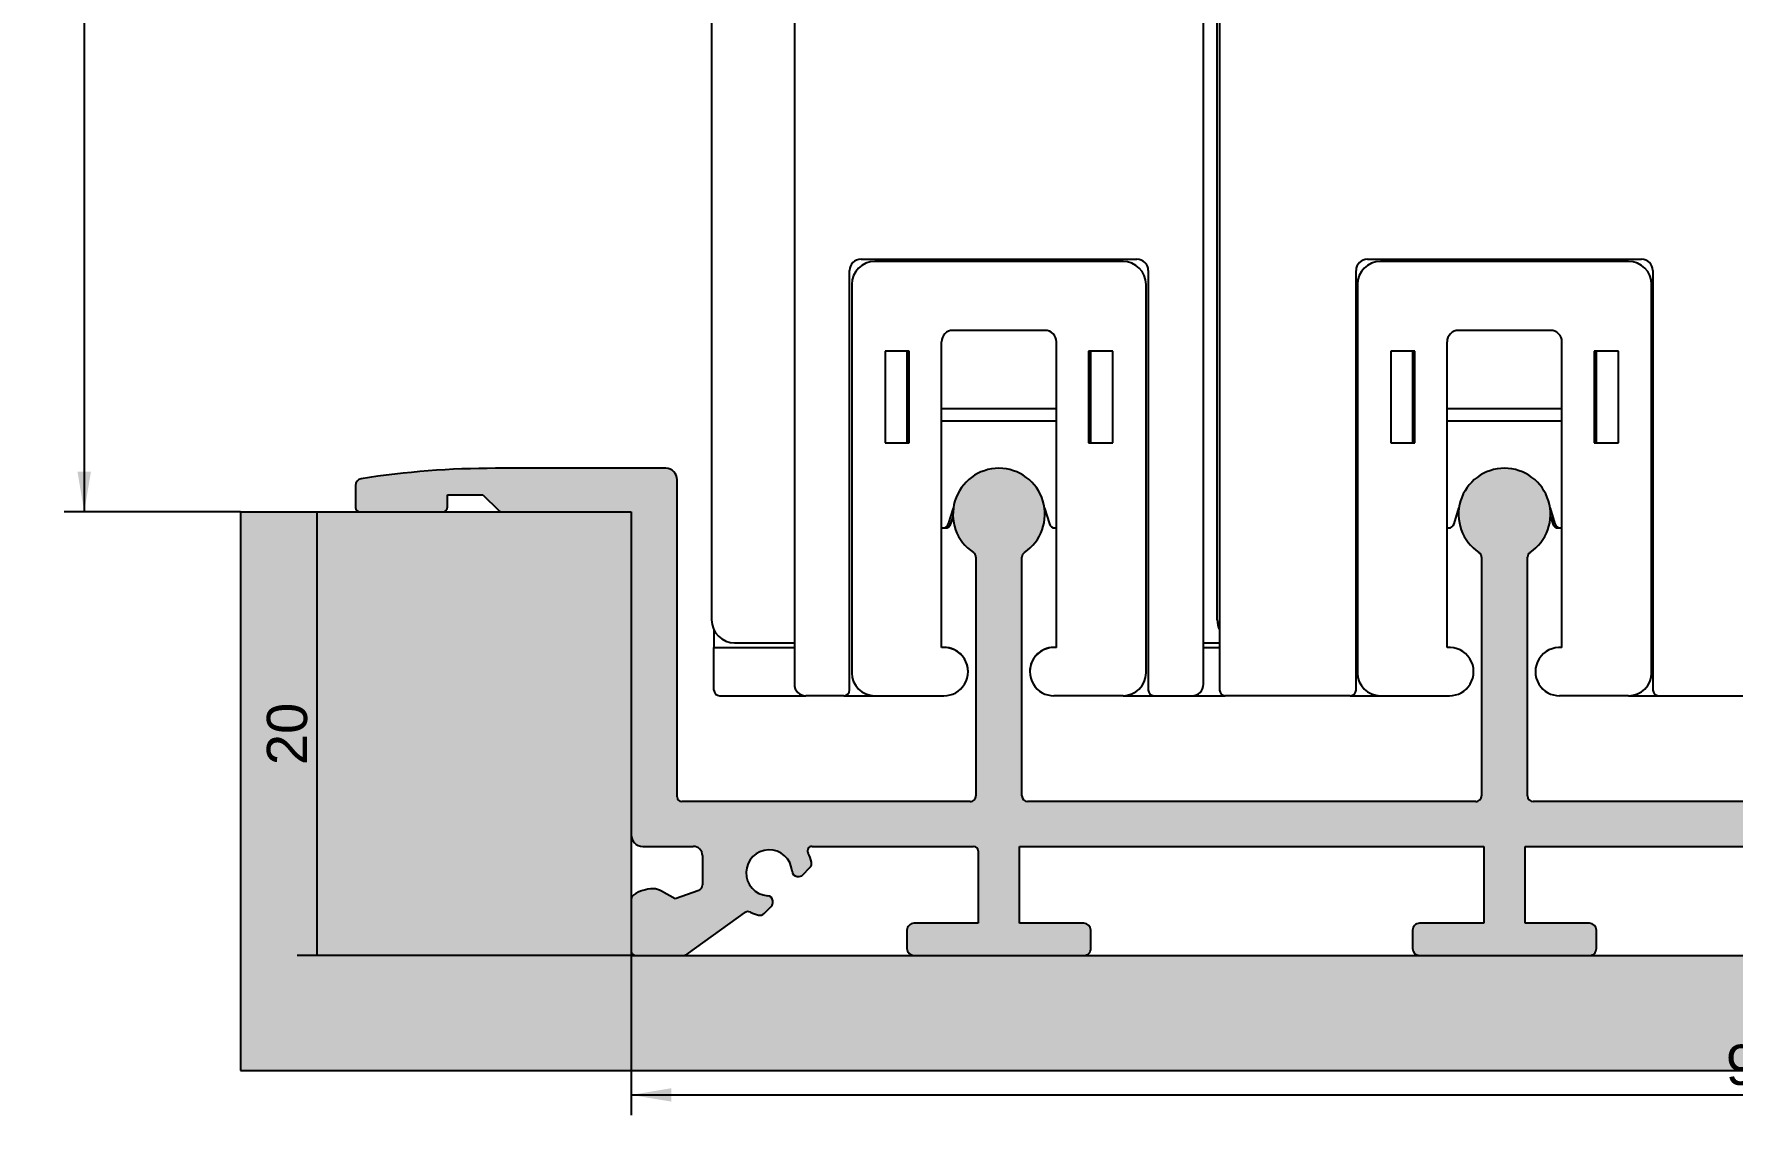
# Model space of a CAD drawing. Header units: millimetres. Extents: x -17 to 488, y 327 to 596.
# Drawn here: x -16.7 to 57.1, y 326.6 to 373.6 of the extents above; entities that cross this region are included whole.
import ezdxf
from ezdxf.enums import TextEntityAlignment as Align

# ---------------------------------------------------------------- set-up
doc = ezdxf.new("R2010")
doc.units = ezdxf.units.MM
doc.layers.add('Default', color=7, linetype='Continuous')
doc.layers.add('DV1_Default', color=7, linetype='Continuous')
doc.styles.add('SEACAD_Arial', font='arial.ttf')
doc.dimstyles.new('ISO', dxfattribs={"dimtxt": 1.75, "dimasz": 1.75, "dimexe": 0.875, "dimexo": 0, "dimgap": 0.4375, "dimtad": 1, "dimtxsty": 'SEACAD_Arial', "dimblk1": '_SE_FILLED', "dimblk2": '_SE_FILLED', "dimsah": 1, "dimcen": 0.875, "dimadec": 0, "dimazin": 0, "dimtfac": 0.5, "dimtdec": 3, "dimtmove": 0, "dimatfit": 3, "dimfxl": 1, "dimarcsym": 0})

# ---------------------------------------------------------------- blocks, each defined once
blk = doc.blocks.new('SE')
at = {"layer": 'DV1_Default', "linetype": 'Continuous'}
h = blk.add_hatch(color=7, dxfattribs=at)
edge = h.paths.add_edge_path()
edge.add_arc((45.99543603993519, 340.4762113732443), 0.2500000000000002, 269.9999999999251, 359.99999999992184, ccw=False)
edge.add_line((45.99543603993487, 340.2262113732443), (26.49543604006802, 340.2262113732701))
edge.add_arc((26.49543604006836, 340.4762113732701), 0.2500000000000002, 179.9999999999349, 269.9999999999235, ccw=False)
edge.add_line((26.24543604006836, 340.4762113732704), (26.24543604007082, 350.8553826797583))
edge.add_arc((26.49543604007081, 350.8553826797581), 0.2500000000000002, 123.74898859518879, 179.9999999999218, ccw=False)
edge.add_arc((25.2454360400773, 352.7262113731844), 2.000000000029142, 303.7489885951948, 596.2510114045679)
edge.add_arc((23.99543604007602, 350.8553826797632), 0.2499999999999791, 0, 56.251011404571216, ccw=False)
edge.add_line((24.24543604007599, 350.8553826797632), (24.24543604005905, 340.4762113732731))
edge.add_arc((23.99543604005905, 340.4762113732734), 0.2500000000000002, 269.9999999999235, 359.99999999992184, ccw=False)
edge.add_line((23.99543604005872, 340.2262113732735), (11.44543604006072, 340.22621137329))
edge.add_arc((11.44543604006099, 340.42621137329), 0.2000000000000057, 179.9999999999349, 269.99999999992417, ccw=False)
edge.add_line((11.24543604006098, 340.4262113732902), (11.24543604007927, 354.2262113733145))
edge.add_arc((10.74543604007927, 354.2262113733152), 0.5000000000000004, 0, 89.99999999992285)
edge.add_line((10.74543604007994, 354.7262113733152), (3.345436039884047, 354.726211373325))
edge.add_arc((3.345436039833824, 316.7705080011718), 37.95570337215317, 89.99999999992419, 98.86037747755786)
edge.add_arc((-2.454563960116868, 353.9768514986476), 0.3000000000000286, 98.860377477555, 179.999999999924)
edge.add_line((-2.754563960116896, 353.976851498648), (-2.754563960118167, 353.0262113733087))
edge.add_arc((-2.554563960118161, 353.0262113733085), 0.2000000000000057, 179.9999999999186, 269.9999999999244)
edge.add_line((-2.554563960118425, 352.8262113733085), (1.045436039881609, 352.8262113733038))
edge.add_arc((1.045436039881873, 353.0262113733037), 0.1999999999999919, 269.9999999999244, 359.9999999999186)
edge.add_line((1.245436039881864, 353.0262113733035), (1.245436039882586, 353.5762113733277))
edge.add_line((1.245436039882586, 353.5762113733278), (2.79543603988261, 353.5762113733258))
edge.add_line((2.79543603988261, 353.5762113733258), (3.486857396143198, 352.8847900170632))
edge.add_arc((3.628278752380712, 353.0262113733004), 0.2000000000000199, 224.9999999999182, 269.9999999999246)
edge.add_line((3.628278752380449, 352.8262113733003), (9.245436039881566, 352.8262113732928))
edge.add_line((9.245436039881566, 352.8262113732928), (9.245436039862973, 338.7762113732929))
edge.add_arc((9.745436039862998, 338.7762113732923), 0.5000000000000282, 179.9999999999283, 269.9999999999237)
edge.add_line((9.745436039862332, 338.2762113732922), (11.94543603986234, 338.2762113732894))
edge.add_arc((11.94543603986181, 337.8762113732893), 0.4000000000000115, 0, 89.9999999999244, ccw=False)
edge.add_line((12.34543603986182, 337.8762113732893), (12.3454360398601, 336.5943272053455))
edge.add_arc((12.09543603986012, 336.5943272053457), 0.2499999999999863, 289.9982835387664, 359.99999999992184, ccw=False)
edge.add_line((12.18093403784876, 336.3594014887034), (11.15713017146631, 335.9868020893707))
edge.add_line((11.15713017146632, 335.9868020893707), (10.55854610627202, 336.3324186707183))
edge.add_arc((10.20852794541796, 335.7262113736058), 0.6999999999999834, 59.9982835388229, 89.99828353877972)
edge.add_line((10.2085489159478, 336.4262113732917), (10.19339339503181, 336.4262113732918))
edge.add_arc((10.19543603985795, 334.9262127634183), 1.50000000067343, 90.07802330913425, 124.0557977216376)
edge.add_arc((9.495436039859277, 335.9618285230921), 0.2499999999999957, 124.0557977216344, 179.9999999999218)
edge.add_line((9.245436039859284, 335.9618285230924), (9.245436039856287, 333.726211373293))
edge.add_arc((9.445436039856316, 333.7262113732927), 0.2000000000000057, 179.9999999999349, 269.9999999999206)
edge.add_line((9.445436039856038, 333.5262113732928), (11.45046014168425, 333.5262113732899))
edge.add_arc((11.45046014168491, 334.02621137329), 0.5000000000000004, 269.9999999999253, 305.9999995465799)
edge.add_line((11.74435276463002, 333.6217028737768), (14.17436063280982, 335.387206904016))
edge.add_arc((14.32130694428237, 335.1849526542593), 0.2500000000000001, 64.54338751050028, 125.99999954658321, ccw=False)
edge.add_arc((15.24543603982329, 337.1262113734348), 1.89999999999999, 244.5433875104959, 256.0075830121646)
edge.add_arc((14.84647680397989, 335.5251706093894), 0.2499999999999915, 256.0075830121694, 314.9999999998869)
edge.add_line((15.0232534992762, 335.3483939140924), (15.33923655220305, 335.6643769670183))
edge.add_arc((15.16245985690724, 335.8411536623158), 0.2499999999999979, 314.9999999997221, 367.4999999999463)
edge.add_line((15.41032107225072, 335.8737852103706), (15.40529732436308, 335.9119443640498))
edge.add_arc((15.1574361090197, 335.879312815995), 0.2499999999998942, 7.499999999936326, 85.96304096710493)
edge.add_arc((15.24543603976725, 337.1262113733789), 1.000000000086835, 4.036959027009175, 265.96304097284667, ccw=False)
edge.add_arc((16.4923345971512, 337.214211304123), 0.2500000000000247, 184.0369590327047, 262.4999999993903)
edge.add_line((16.45970304909354, 336.9663500887798), (16.49786220277311, 336.9613263408922))
edge.add_arc((16.53049375083033, 337.2091875562354), 0.2499999999999986, 262.4999999994904, 314.9999999995106)
edge.add_line((16.70727044612545, 337.0324108609373), (17.02325349916622, 337.3483939139771))
edge.add_arc((16.84647680386981, 337.525170609274), 0.2499999999999881, 314.99999999992, 373.9924169876832)
edge.add_arc((15.24543603982329, 337.1262113734348), 1.900000000000022, 13.99241698768395, 26.89654629866491)
edge.add_arc((17.1182681199334, 338.0762113732825), 0.2000000000000154, 89.99999999992468, 206.8965462986607, ccw=False)
edge.add_line((17.11826811993366, 338.2762113732825), (24.14543604005708, 338.2762113732732))
edge.add_arc((24.14543604005682, 338.0762113732732), 0.2000000000000057, 0, 89.99999999992468, ccw=False)
edge.add_line((24.34543604005682, 338.0762113732732), (24.34543604005265, 334.926211373273))
edge.add_line((24.34543604005265, 334.926211373273), (21.54543604005265, 334.9262113732767))
edge.add_arc((21.54543604005226, 334.6262113732766), 0.2999999999999947, 89.99999999992605, 179.999999999924)
edge.add_line((21.24543604005227, 334.626211373277), (21.2454360400512, 333.8262113732771))
edge.add_arc((21.54543604005121, 333.8262113732766), 0.3000000000000086, 179.999999999924, 269.9999999999233)
edge.add_line((21.54543604005081, 333.5262113732766), (28.94543603999456, 333.5262113732668))
edge.add_arc((28.94543603999496, 333.8262113732669), 0.2999999999999947, 269.9999999999247, 359.9999999999131)
edge.add_line((29.24543603999495, 333.8262113732663), (29.24543603999602, 334.6262113732664))
edge.add_arc((28.94543603999601, 334.6262113732669), 0.2999999999999947, 0, 89.99999999992401)
edge.add_line((28.94543603999641, 334.9262113732668), (26.14543604005686, 334.9262113732705))
edge.add_line((26.14543604005686, 334.9262113732706), (26.14543604006129, 338.2762113732706))
edge.add_line((26.14543604006129, 338.2762113732706), (46.3454360399404, 338.2762113732438))
edge.add_line((46.3454360399404, 338.2762113732438), (46.34543603993598, 334.9262113732438))
edge.add_line((46.34543603993598, 334.9262113732438), (43.5454360399964, 334.9262113732475))
edge.add_arc((43.54543603999601, 334.6262113732475), 0.2999999999999947, 89.99999999992401, 179.9999999999349)
edge.add_line((43.24543603999602, 334.6262113732479), (43.24543603999496, 333.8262113732479))
edge.add_arc((43.54543603999495, 333.8262113732475), 0.2999999999999947, 179.999999999924, 269.9999999999241)
edge.add_line((43.54543603999454, 333.5262113732476), (50.94543603995452, 333.5262113732377))
edge.add_arc((50.94543603995491, 333.8262113732377), 0.2999999999999947, 269.9999999999241, 359.999999999924)
edge.add_line((51.2454360399549, 333.8262113732373), (51.24543603995595, 334.6262113732373))
edge.add_arc((50.94543603995597, 334.6262113732377), 0.2999999999999947, 0, 89.99999999992401)
edge.add_line((50.94543603995637, 334.9262113732377), (48.14543603994625, 334.9262113732414))
edge.add_line((48.14543603994625, 334.9262113732415), (48.14543603995069, 338.2762113732414))
edge.add_line((48.14543603995069, 338.2762113732414), (68.34543603996761, 338.2762113732147))
edge.add_line((68.34543603996761, 338.2762113732147), (68.34543603996315, 334.9262113732146))
edge.add_line((68.34543603996315, 334.9262113732146), (65.54543603995634, 334.9262113732184))
edge.add_arc((65.54543603995596, 334.6262113732184), 0.2999999999999947, 89.99999999992669, 179.999999999924)
edge.add_line((65.24543603995596, 334.6262113732188), (65.2454360399549, 333.8262113732188))
edge.add_arc((65.54543603995488, 333.8262113732184), 0.2999999999999947, 179.999999999924, 269.9999999999267)
edge.add_line((65.5454360399545, 333.5262113732184), (72.94543603996189, 333.5262113732086))
edge.add_arc((72.9454360399623, 333.8262113732085), 0.2999999999999947, 269.9999999999213, 359.9999999999457)
edge.add_line((73.2454360399623, 333.8262113732083), (73.24543603996338, 334.6262113732082))
edge.add_arc((72.94543603996338, 334.6262113732086), 0.2999999999999947, 0, 89.99999999992669)
edge.add_line((72.94543603996375, 334.9262113732086), (70.14543603996374, 334.9262113732123))
edge.add_line((70.14543603996374, 334.9262113732123), (70.14543603996792, 338.0762113732123))
edge.add_arc((70.34543603996791, 338.076211373212), 0.199999999999978, 89.99999999993088, 179.9999999999186, ccw=False)
edge.add_line((70.34543603996815, 338.276211373212), (90.34543603996755, 338.2762113731856))
edge.add_line((90.34543603996755, 338.2762113731856), (90.34543603996313, 334.9262113731856))
edge.add_line((90.34543603996313, 334.9262113731856), (87.54543603995636, 334.9262113731892))
edge.add_arc((87.54543603995596, 334.6262113731893), 0.2999999999999947, 89.99999999992401, 179.9999999999131)
edge.add_line((87.24543603995596, 334.6262113731897), (87.24543603995487, 333.8262113731897))
edge.add_arc((87.54543603995491, 333.8262113731893), 0.3000000000000225, 179.9999999999349, 269.9999999999241)
edge.add_line((87.54543603995451, 333.5262113731893), (94.9454360399619, 333.5262113731795))
edge.add_arc((94.94543603996229, 333.8262113731795), 0.2999999999999947, 269.9999999999241, 359.9999999999349)
edge.add_line((95.24543603996229, 333.8262113731791), (95.24543603996322, 334.6262113731791))
edge.add_arc((94.94543603996335, 334.6262113731795), 0.2999999999998837, 0, 89.9999999999213)
edge.add_line((94.94543603996377, 334.9262113731793), (92.14543603996367, 334.9262113731832))
edge.add_line((92.14543603996367, 334.9262113731832), (92.14543603996785, 338.0762113731832))
edge.add_arc((92.34543603996794, 338.076211373183), 0.2000000000001029, 89.99999999992667, 179.9999999999186, ccw=False)
edge.add_line((92.3454360399682, 338.2762113731831), (99.37260395989084, 338.2762113731737))
edge.add_arc((99.3726039598906, 338.0762113731737), 0.2000000000000057, -26.89654629882523, 89.99999999992258, ccw=False)
edge.add_arc((101.2454360399983, 337.126211373321), 1.900000000000092, 153.1034537011844, 166.0075830121647)
edge.add_arc((99.6443952759528, 337.5251706091644), 0.2500000000000384, 166.0075830121856, 224.9999999999424)
edge.add_line((99.46761858065595, 337.3483939138679), (99.78360163369578, 337.0324108608274))
edge.add_arc((99.9603783289915, 337.2091875561251), 0.2500000000000041, 225.000000000304, 277.5000000003528)
edge.add_line((99.99300987704801, 336.9613263407818), (100.0311690307276, 336.9663500886693))
edge.add_arc((99.9985374826706, 337.2142113040125), 0.2499999999999666, 277.5000000004483, 355.9630409671112)
edge.add_arc((101.2454360400542, 337.1262113732649), 1.000000000086825, -85.96304097299418, 175.9630409728406, ccw=False)
edge.add_arc((101.3334359707985, 335.879312815881), 0.2500000000000238, 94.03695903273763, 172.4999999999098)
edge.add_line((101.0855747554551, 335.9119443639364), (101.0805510075675, 335.8737852102572))
edge.add_arc((101.3284122229109, 335.8411536622018), 0.2499999999999836, 172.4999999999214, 225.0000000001359)
edge.add_line((101.1516355276146, 335.6643769669047), (101.4676185805407, 335.348393913978))
edge.add_arc((101.6443952758375, 335.5251706092745), 0.2499999999999746, 224.9999999999447, 283.9924169876604)
edge.add_arc((101.2454360399982, 337.126211373321), 1.899999999999942, 283.9924169876829, 295.4566124893528)
edge.add_arc((102.169565135534, 335.1849526541432), 0.2499999999999891, 54.00000045324822, 115.45661248934809, ccw=False)
edge.add_line((102.3165114470071, 335.3872069038993), (104.7465193151822, 333.6217028736538))
edge.add_arc((105.0404119381284, 334.0262113731662), 0.5000000000000011, 234.0000004532611, 269.9999999999251)
edge.add_line((105.0404119381278, 333.5262113731662), (107.045436039956, 333.5262113731634))
edge.add_arc((107.0454360399562, 333.7262113731635), 0.2000000000000196, 269.9999999999185, 359.9999999999349)
edge.add_line((107.2454360399562, 333.7262113731633), (107.2454360399592, 335.9618285229627))
edge.add_arc((106.9954360399593, 335.961828522963), 0.2499999999999863, 0, 55.94420227822372)
edge.add_arc((106.2954360399578, 334.9262127632911), 1.500000000673146, 55.94420227820989, 89.92197669922065)
edge.add_line((106.2974786845652, 336.4262113731646), (106.2823231633643, 336.4262113731646))
edge.add_arc((106.2823441343999, 335.7262113734787), 0.7000000000000081, 90.00171650261812, 120.001716461031)
edge.add_line((105.9323259735474, 336.3324186705921), (105.3337419083523, 335.9868020892461))
edge.add_line((105.3337419083523, 335.9868020892461), (104.3099380419708, 336.3594014885815))
edge.add_arc((104.39543603996, 336.5943272052236), 0.2499999999999707, 179.9999999999218, 250.0017164610891, ccw=False)
edge.add_line((104.14543603996, 336.5943272052239), (104.1454360399617, 337.8762113731674))
edge.add_arc((104.5454360399617, 337.8762113731668), 0.4000000000000947, 89.99999999992468, 179.9999999999186, ccw=False)
edge.add_line((104.5454360399623, 338.2762113731669), (106.7454360399623, 338.2762113731638))
edge.add_arc((106.745436039963, 338.776211373164), 0.5000000000000004, 269.9999999999235, 359.9999999999218)
edge.add_line((107.245436039963, 338.7762113731633), (107.2454360399816, 352.8262113731632))
edge.add_line((107.2454360399815, 352.8262113731632), (112.8625933274826, 352.8262113731557))
edge.add_arc((112.8625933274829, 353.0262113731558), 0.2000000000000335, 269.9999999999267, 314.9999999999511)
edge.add_line((113.0040146837201, 352.8847900169183), (113.6954360399826, 353.576211373179))
edge.add_line((113.6954360399826, 353.576211373179), (115.2454360399825, 353.5762113731769))
edge.add_line((115.2454360399825, 353.5762113731769), (115.2454360399818, 353.0262113731526))
edge.add_arc((115.4454360399818, 353.0262113731524), 0.199999999999978, 179.9999999999349, 269.9999999999226)
edge.add_line((115.4454360399815, 352.8262113731524), (119.0454360399815, 352.8262113731474))
edge.add_arc((119.0454360399818, 353.0262113731476), 0.2000000000000057, 269.9999999999267, 359.9999999999186)
edge.add_line((119.2454360399818, 353.0262113731473), (119.2454360399831, 353.9768514984866))
edge.add_arc((118.9454360399831, 353.976851498487), 0.3000000000000086, 0, 81.13962252228228)
edge.add_arc((113.1454360399339, 316.7705080010265), 37.95570337215319, 81.13962252229037, 89.99999999992417)
edge.add_line((113.1454360399841, 354.7262113731797), (105.7454360399899, 354.7262113731895))
edge.add_arc((105.7454360399892, 354.2262113731894), 0.5000000000000004, 89.99999999992346, 179.9999999999218)
edge.add_line((105.2454360399892, 354.2262113731902), (105.2454360399709, 340.4262113731659))
edge.add_arc((105.0454360399709, 340.4262113731662), 0.2000000000000196, 269.9999999999308, 359.9999999999186, ccw=False)
edge.add_line((105.0454360399706, 340.2262113731661), (92.49543603997084, 340.2262113731827))
edge.add_arc((92.49543603997118, 340.4762113731828), 0.2500000000000002, 179.9999999999349, 269.99999999992184, ccw=False)
edge.add_line((92.24543603997118, 340.476211373183), (92.24543603998458, 350.8553826797668))
edge.add_arc((92.49543603998458, 350.8553826797666), 0.2500000000000002, 123.74898859539789, 179.9999999999349, ccw=False)
edge.add_arc((91.24543603998717, 352.7262113731844), 2.000000000024244, 303.7489885953985, 596.2510114044693)
edge.add_arc((89.99543603998535, 350.8553826797695), 0.250000000000043, 0, 56.25101140446748, ccw=False)
edge.add_line((90.2454360399854, 350.8553826797695), (90.24543603996989, 340.4762113731857))
edge.add_arc((89.99543603996989, 340.476211373186), 0.2500000000000002, 269.99999999992184, 359.99999999992184, ccw=False)
edge.add_line((89.99543603996953, 340.226211373186), (70.49543603997095, 340.2262113732118))
edge.add_arc((70.49543603997128, 340.4762113732118), 0.2500000000000002, 179.9999999999218, 269.9999999999284, ccw=False)
edge.add_line((70.24543603997128, 340.4762113732122), (70.24543603998461, 350.855382679796))
edge.add_arc((70.49543603998463, 350.8553826797957), 0.2500000000000002, 123.7489885953988, 179.9999999999218, ccw=False)
edge.add_arc((69.2454360399872, 352.7262113732135), 2.000000000024199, 303.7489885953976, 596.2510114044678)
edge.add_arc((67.99543603998532, 350.8553826797987), 0.2500000000000436, 0, 56.251011404457586, ccw=False)
edge.add_line((68.24543603998536, 350.8553826797987), (68.24543603996986, 340.4762113732148))
edge.add_arc((67.99543603996986, 340.4762113732152), 0.2500000000000002, 269.9999999999251, 359.99999999992184, ccw=False)
edge.add_line((67.99543603996955, 340.2262113732152), (48.49543603995783, 340.2262113732409))
edge.add_arc((48.49543603995815, 340.4762113732409), 0.2500000000000002, 179.9999999999218, 269.9999999999251, ccw=False)
edge.add_line((48.24543603995815, 340.4762113732413), (48.24543603996072, 350.8553826798362))
edge.add_arc((48.49543603996072, 350.8553826798359), 0.2500000000000002, 123.74898859546391, 179.9999999999218, ccw=False)
edge.add_arc((47.24543603996722, 352.7262113732423), 2.000000000012556, 303.7489885954769, 596.2510114045242)
edge.add_arc((45.99543603997375, 350.8553826798359), 0.2499999999999971, 0, 56.25101140452938, ccw=False)
edge.add_line((46.24543603997375, 350.8553826798359), (46.24543603993521, 340.4762113732439))
blk.add_hatch(color=7, dxfattribs=at).paths.add_polyline_path([(9.245436039856024, 333.5262113732929), (9.245436039881566, 352.8262113732928), (-7.754563960118443, 352.8262113733155), (-7.754563960151554, 328.5262113733153), (124.2454360399481, 328.526211373141), (124.2454360399815, 352.8262113731405), (107.2454360399815, 352.8262113731632), (107.245436039956, 333.5262113731632)])
at = {"layer": 'DV1_Default', "color": 7, "linetype": 'Continuous'}
for p, q in [((16.3454360401, 403.4714168926), (16.3454360387, 345.3288144046)), ((34.1454360387, 345.3288144046), (34.1454360387, 403.470873746)), ((34.7454360395, 348.1288144048), (34.7454360395, 390.1936497506)), ((34.8454360395, 390.13578585), (34.8454360395, 345.0788144048)), ((12.745436038, 390.0288144047), (12.745436038, 348.1288144052)), ((19.2454360387, 363.8288144046), (31.2454360387, 363.8288144046)), ((30.6454360401, 363.7288144046), (19.8454360401, 363.7288144046)), ((41.2854360408, 363.8288144042), (53.2017983785, 363.8288144042)), ((52.6454360387, 363.7288144042), (41.8454360387, 363.7288144042)), ((18.7454360387, 345.0788144046), (18.7454360387, 363.3288144046)), ((31.7454360387, 363.3288144046), (31.7454360387, 345.0788144046)), ((40.7854360408, 345.0788144048), (40.7854360408, 363.3288144042)), ((53.7017983785, 363.3288144042), (53.7017983785, 345.0788144048)), ((18.8454360401, 362.7288144046), (18.8454360401, 345.8288144046)), ((31.6454360401, 345.8288144046), (31.6454360401, 362.7288144046)), ((40.8454360387, 362.7288144042), (40.8454360387, 345.8288144042)), ((53.6454360387, 345.8288144042), (53.6454360387, 362.7288144042)), ((27.2454360401, 360.7288144046), (23.2454360401, 360.7288144046)), ((49.2454360387, 360.7288144042), (45.2454360387, 360.7288144042)), ((22.7454360401, 346.9234381319), (22.7454360401, 360.2288144046)), ((27.7454360401, 346.9234381319), (27.7454360401, 360.2288144046)), ((44.7454360387, 346.9234381315), (44.7454360387, 360.2288144042)), ((49.7454360387, 346.9234381315), (49.7454360387, 360.2288144042)), ((21.3454360401, 359.8288144048), (20.2927947551, 359.8288144048)), ((20.2927947551, 359.8288144048), (20.2927947551, 355.8288144048)), ((21.2454360387, 359.8288144048), (21.2454360387, 355.8288144048)), ((21.3454360401, 355.8288144048), (21.3454360401, 359.8288144048)), ((29.1454360401, 359.8288144048), (29.1454360401, 355.8288144048)), ((30.1980773251, 359.8288144048), (29.1454360401, 359.8288144048)), ((29.2454360387, 355.8288144048), (29.2454360387, 359.8288144048)), ((30.1980773251, 355.8288144048), (30.1980773251, 359.8288144048)), ((43.3454360387, 359.8288144043), (42.2927947537, 359.8288144043)), ((42.2927947537, 359.8288144043), (42.2927947537, 355.8288144043)), ((43.2454360408, 359.8288144043), (43.2454360408, 355.8288144043)), ((43.3454360387, 355.8288144043), (43.3454360387, 359.8288144043)), ((51.1454360387, 359.8288144043), (51.1454360387, 355.8288144043)), ((52.1980773238, 359.8288144043), (51.1454360387, 359.8288144043)), ((51.2454360408, 355.8288144043), (51.2454360408, 359.8288144043)), ((52.1980773238, 355.8288144043), (52.1980773238, 359.8288144043)), ((22.7454360401, 357.3288144046), (27.7454360401, 357.3288144046)), ((44.7454360401, 357.3288144042), (49.7454360401, 357.3288144042)), ((22.7454360401, 356.7947360508), (27.7454360401, 356.7947360508)), ((44.7454360401, 356.7947360503), (49.7454360401, 356.7947360504)), ((20.2927947551, 355.8288144048), (21.3454360401, 355.8288144048)), ((29.1454360401, 355.8288144048), (30.1980773251, 355.8288144048)), ((42.2927947537, 355.8288144043), (43.3454360387, 355.8288144043)), ((51.1454360387, 355.8288144043), (52.1980773238, 355.8288144043)), ((10.7454360401, 354.7262113733), (3.3454360399, 354.7262113733)), ((-2.7545639601, 353.9768514986), (-2.7545639601, 353.0262113733)), ((11.2454360401, 340.4262113733), (11.2454360401, 354.2262113733)), ((1.2454360399, 353.0262113733), (1.2454360399, 353.5762113733)), ((1.2454360399, 353.5762113733), (2.7954360399, 353.5762113733)), ((2.7954360399, 353.5762113733), (3.4868573961, 352.8847900171)), ((-7.7545639601, 352.8262113733), (-7.7545639602, 328.5262113733)), ((-7.7545639601, 352.8262113733), (9.2454360399, 352.8262113733)), ((-2.5545639601, 352.8262113733), (1.0454360399, 352.8262113733)), ((9.2454360399, 352.8262113733), (9.2454360399, 333.5262113733)), ((23.0500977275, 352.3045697539), (23.2626374491, 352.9879550414)), ((23.1500977272, 352.3045697539), (23.2482497042, 352.6201607247)), ((27.228234631, 352.9879550414), (27.4407743526, 352.3045697539)), ((45.0500977275, 352.3045697534), (45.2626374488, 352.98795504)), ((49.2282346309, 352.9879550413), (49.4407743526, 352.3045697534)), ((49.2426223858, 352.6201609127), (49.3407743523, 352.304569976)), ((22.7454360387, 352.1288144046), (22.811376694, 352.1288144046)), ((22.811376694, 352.1288144047), (22.9113766937, 352.1288144047)), ((27.6794953861, 352.1288144046), (27.7454360387, 352.1288144046)), ((44.7454360408, 352.1288144042), (44.811376694, 352.1288144042)), ((49.5794953858, 352.1288146267), (49.67949538609999, 352.1288146267)), ((49.67949538609999, 352.1288144042), (49.7454360408, 352.1288144042)), ((24.2454360401, 350.8553826798), (24.2454360401, 340.4762113733)), ((26.2454360401, 340.4762113733), (26.2454360401, 350.8553826798)), ((46.24543604, 350.8553826798), (46.2454360399, 340.4762113732)), ((48.24543604, 340.4762113732), (48.24543604, 350.8553826798)), ((12.845436038, 347.6929245109), (12.845436038, 346.9288144051999)), ((12.845436038, 345.0788144052), (12.845436038, 346.9288144051999)), ((12.845436038, 346.9288144051999), (16.3454360387, 346.9288144051999)), ((13.745436038, 347.1288144052), (16.345436038, 347.1288144052)), ((34.14543604070001, 347.1288144052), (34.8454360395, 347.1288144052)), ((34.1454360401, 346.9288144051999), (34.8454360395, 346.9288144051999)), ((23.7454936572, 345.32802046), (23.7454352502, 345.3279256767)), ((26.7453784229, 345.32802046), (26.7454368249, 345.3279256736)), ((45.7454936559, 345.3280204595), (45.7454352489, 345.3279256762)), ((48.7453784216, 345.3280204595), (48.7454368235, 345.3279256731)), ((13.095436038, 344.8288144052), (16.8454360387, 344.8288144052)), ((18.4954360387, 344.8288144046), (16.8454360387, 344.8288144046)), ((18.4954360387, 344.8288144046), (19.8454360401, 344.8288144046)), ((19.8454360401, 344.8288144046), (22.8515551635, 344.8288144046)), ((30.6454360401, 344.8288144046), (27.6393169166, 344.8288144046)), ((30.6454360401, 344.8288144046), (31.9954360387, 344.8288144046)), ((31.9954360387, 344.8288144046), (33.6454360387, 344.8288144046)), ((33.6454360401, 344.8288144052), (35.0954360395, 344.8288144052)), ((40.5354360408, 344.8288144048), (35.0954360395, 344.8288144048)), ((40.5354360408, 344.8288144048), (41.8454360401, 344.8288144048)), ((41.8454360387, 344.8288144042), (44.8515551622, 344.8288144042)), ((52.6454360387, 344.8288144042), (49.6393169153, 344.8288144042)), ((52.6454360401, 344.8288144048), (53.9517983785, 344.8288144048)), ((53.9517983785, 344.8288144048), (59.3954360422, 344.8288144048)), ((23.9954360401, 340.2262113733), (11.4454360401, 340.2262113733)), ((45.9954360399, 340.2262113732), (26.4954360401, 340.2262113733)), ((67.99543604, 340.2262113732), (48.49543604, 340.2262113732)), ((9.7454360399, 338.2762113733), (11.9454360399, 338.2762113733)), ((12.3454360399, 337.8762113733), (12.3454360399, 336.5943272053)), ((17.1182681199, 338.2762113733), (24.1454360401, 338.2762113733)), ((24.3454360401, 338.0762113733), (24.3454360401, 334.9262113733)), ((26.1454360401, 334.9262113733), (26.1454360401, 338.2762113733)), ((26.1454360401, 338.2762113733), (46.3454360399, 338.2762113732)), ((46.3454360399, 338.2762113732), (46.3454360399, 334.9262113732)), ((48.1454360399, 334.9262113732), (48.14543604, 338.2762113732)), ((48.14543604, 338.2762113732), (68.34543604, 338.2762113732)), ((16.4597030491, 336.9663500888), (16.4978622028, 336.9613263409)), ((16.7072704461, 337.0324108609), (17.0232534992, 337.348393914)), ((10.2085489159, 336.4262113733), (10.193393395, 336.4262113733)), ((11.1571301715, 335.9868020894), (10.5585461063, 336.3324186707)), ((12.1809340378, 336.3594014887), (11.1571301715, 335.9868020894)), ((9.2454360399, 335.9618285231), (9.2454360399, 333.7262113733)), ((15.0232534993, 335.3483939141), (15.3392365522, 335.664376967)), ((15.4103210723, 335.8737852104), (15.4052973244, 335.911944364)), ((11.7443527646, 333.6217028738), (14.1743606328, 335.387206904)), ((24.3454360401, 334.9262113733), (21.5454360401, 334.9262113733)), ((28.94543604, 334.9262113733), (26.1454360401, 334.9262113733)), ((46.3454360399, 334.9262113732), (43.54543604, 334.9262113732)), ((50.94543604, 334.9262113732), (48.1454360399, 334.9262113732)), ((21.2454360401, 334.6262113733), (21.2454360401, 333.8262113733)), ((29.24543604, 333.8262113733), (29.24543604, 334.6262113733)), ((43.24543604, 334.6262113732), (43.24543604, 333.8262113732)), ((51.24543604, 333.8262113732), (51.24543604, 334.6262113732)), ((9.2454360399, 333.5262113733), (107.24543604, 333.5262113732)), ((9.4454360399, 333.5262113733), (11.4504601417, 333.5262113733)), ((21.5454360401, 333.5262113733), (28.94543604, 333.5262113733)), ((43.54543604, 333.5262113732), (50.94543604, 333.5262113732)), ((-7.7545639602, 328.5262113733), (124.2454360399, 328.5262113731))]:
    blk.add_line(p, q, dxfattribs=at)
for centre, radius, start, end in [((19.2454360387, 363.3288144046), 0.499999999999997, 90, 180), ((19.8454360401, 362.7288144046), 1.000000000000001, 90, 180), ((30.6454360401, 362.7288144046), 0.9999999999999992, 0, 90), ((31.2454360387, 363.3288144046), 0.5000000000000004, 0, 90), ((41.2854360408, 363.3288144042), 0.4999999999999987, 90, 180), ((41.8454360387, 362.7288144042), 0.9999999999999974, 90, 180), ((52.6454360387, 362.7288144042), 0.9999999999999992, 0, 90), ((53.2017983785, 363.3288144042), 0.5000000000000004, 0, 90), ((23.2454360401, 360.2288144046), 0.5000000000000004, 90, 180), ((27.2454360401, 360.2288144046), 0.5000000000000004, 0, 90), ((45.2454360387, 360.2288144042), 0.5000000000000004, 90, 180), ((49.2454360387, 360.2288144042), 0.5000000000000013, 0, 90), ((3.3454360398, 316.7705080012), 37.95570337215317, 89.9999999999, 98.8603774776), ((10.7454360401, 354.2262113733), 0.5000000000000004, 0, 89.9999999999), ((25.2454360401, 352.7262113732), 2.000000000029142, 303.7489885952, 236.2510114046), ((47.24543604, 352.7262113732), 2.000000000012556, 303.7489885955, 236.2510114045), ((-2.4545639601, 353.9768514986), 0.3000000000000286, 98.8603774776, 179.9999999999), ((-2.5545639601, 353.0262113733), 0.2000000000000057, 179.9999999999, 269.9999999999), ((1.0454360399, 353.0262113733), 0.1999999999999919, 269.9999999999, 359.9999999999), ((3.6282787524, 353.0262113733), 0.2000000000000199, 224.9999999999, 269.9999999999), ((22.811376694, 352.3788144046), 0.2500000000000002, 270, 342.7237789338), ((22.9113766937, 352.3788144047), 0.2500000000000002, 270, 342.7237789338), ((27.6794953861, 352.3788144046), 0.2500000000000023, 197.2762210662, 270), ((44.811376694, 352.3788144042), 0.2500000000000002, 270, 342.7237789338), ((49.5794953858, 352.3788146267), 0.2499999999999995, 197.2762210662, 270), ((49.67949538609999, 352.3788144042), 0.2500000000000003, 197.2762210662, 270), ((23.9954360401, 350.8553826798), 0.2499999999999791, 0, 56.2510114046), ((26.4954360401, 350.8553826798), 0.2500000000000002, 123.7489885952, 179.9999999999), ((45.99543604, 350.8553826798), 0.2499999999999971, 0, 56.2510114045), ((48.49543604, 350.8553826798), 0.2500000000000002, 123.7489885955, 179.9999999999), ((13.745436038, 348.1288144052), 1.000000000000001, 180, 270), ((35.7454360395, 348.1288144048), 1.000000000000001, 180, 205.8419327632), ((22.8515551635, 345.8814174356), 1.049999999999999, 359.9288563333, 95.8005491071), ((22.8515551635, 345.8788144046), 1.050000000000001, 328.360991595, 95.8005491073), ((27.6393169166, 345.8814174356), 1.050000000000001, 84.1994508927, 180.0710412816), ((27.6393169166, 345.8788144046), 1.049999999999999, 84.1994508929, 211.6390084049), ((44.8515551622, 345.8788144042), 1.049999999999998, 328.360991595, 95.8005491073), ((49.6393169153, 345.8788144042), 1.049999999999999, 84.1994508929, 211.6390084049), ((19.8454360401, 345.8288144046), 1.000000000000001, 180, 270), ((30.6454360401, 345.8288144046), 1.000000000000001, 270, 0), ((41.8454360387, 345.8288144042), 1.000000000000001, 180, 270), ((52.6454360387, 345.8288144042), 0.9999999999999992, 270, 0), ((13.095436038, 345.0788144052), 0.2500000000000002, 180, 270), ((16.8454360387, 345.3288144046), 0.4999999999997229, 180.0000000001, 270), ((18.4954360387, 345.0788144046), 0.2500000000000002, 270, 0), ((22.8515551635, 345.8788144046), 1.049999999999999, 270, 328.3549163898), ((27.6393169166, 345.8788144046), 1.050000000000002, 211.6450836098, 270), ((31.9954360387, 345.0788144046), 0.2499999999999985, 180, 270), ((33.6454360387, 345.3288144046), 0.4999999999990012, 270, 0), ((35.0954360395, 345.0788144048), 0.2499999999999985, 180, 270), ((40.5354360408, 345.0788144048), 0.2500000000000002, 270, 0), ((44.8515551622, 345.8788144042), 1.049999999999999, 270, 328.3549163898), ((49.6393169153, 345.8788144042), 1.050000000000002, 211.6450836098, 270), ((53.9517983785, 345.0788144048), 0.2500000000000002, 180, 270), ((11.4454360401, 340.4262113733), 0.2000000000000057, 179.9999999999, 269.9999999999), ((23.9954360401, 340.4762113733), 0.2500000000000002, 269.9999999999, 359.9999999999), ((26.4954360401, 340.4762113733), 0.2500000000000002, 179.9999999999, 269.9999999999), ((45.9954360399, 340.4762113732), 0.2500000000000002, 269.9999999999, 359.9999999999), ((48.49543604, 340.4762113732), 0.2500000000000002, 179.9999999999, 269.9999999999), ((9.7454360399, 338.7762113733), 0.5000000000000282, 179.9999999999, 269.9999999999), ((11.9454360399, 337.8762113733), 0.4000000000000115, 0, 89.9999999999), ((15.2454360398, 337.1262113734), 1.000000000086835, 4.036959027, 265.9630409728), ((17.1182681199, 338.0762113733), 0.2000000000000154, 89.9999999999, 206.8965462987), ((15.2454360398, 337.1262113734), 1.900000000000022, 13.9924169877, 26.8965462987), ((24.1454360401, 338.0762113733), 0.2000000000000057, 0, 89.9999999999), ((16.4923345972, 337.2142113041), 0.2500000000000247, 184.0369590327, 262.4999999994), ((16.5304937508, 337.2091875562), 0.2499999999999986, 262.4999999995, 314.9999999995), ((16.8464768039, 337.5251706093), 0.2499999999999881, 314.9999999999, 13.9924169877), ((10.1954360399, 334.9262127634), 1.50000000067343, 90.07802330910002, 124.0557977216), ((10.2085279454, 335.7262113736), 0.6999999999999834, 59.9982835388, 89.99828353880001), ((12.0954360399, 336.5943272053), 0.2499999999999863, 289.9982835388, 359.9999999999), ((9.4954360399, 335.9618285231), 0.2499999999999957, 124.0557977216, 179.9999999999), ((15.157436109, 335.879312816), 0.2499999999998942, 7.499999999899999, 85.96304096709999), ((15.1624598569, 335.8411536623), 0.2499999999999979, 314.9999999997, 7.499999999899999), ((14.3213069443, 335.1849526543), 0.2500000000000001, 64.5433875105, 125.9999995466), ((15.2454360398, 337.1262113734), 1.89999999999999, 244.5433875105, 256.0075830122), ((14.846476804, 335.5251706094), 0.2499999999999915, 256.0075830122, 314.9999999999), ((21.5454360401, 334.6262113733), 0.2999999999999947, 89.9999999999, 179.9999999999), ((28.94543604, 334.6262113733), 0.2999999999999947, 0, 89.9999999999), ((43.54543604, 334.6262113732), 0.2999999999999947, 89.9999999999, 179.9999999999), ((50.94543604, 334.6262113732), 0.2999999999999947, 0, 89.9999999999), ((9.4454360399, 333.7262113733), 0.2000000000000057, 179.9999999999, 269.9999999999), ((11.4504601417, 334.0262113733), 0.5000000000000004, 269.9999999999, 305.9999995466), ((21.5454360401, 333.8262113733), 0.3000000000000086, 179.9999999999, 269.9999999999), ((28.94543604, 333.8262113733), 0.2999999999999947, 269.9999999999, 359.9999999999), ((43.54543604, 333.8262113732), 0.2999999999999947, 179.9999999999, 269.9999999999), ((50.94543604, 333.8262113732), 0.2999999999999947, 269.9999999999, 359.9999999999)]:
    blk.add_arc(centre, radius, start, end, dxfattribs=at)
blk = doc.blocks.new('DMBLK42')
at = {"layer": 'Default', "linetype": 'Continuous', "transparency": 16777216}
for points in [[(-14.84730407488997, 583.8462113191617), (-14.26397072355107, 583.8462113191617), (-14.55563739922052, 585.5962113731784)], [(-14.84730407488997, 354.5762154993844), (-14.55563739922052, 352.8262154453677), (-14.26397072355107, 354.5762154993844)]]:
    blk.add_hatch(color=7, dxfattribs=at).paths.add_polyline_path(points)
at = {"layer": 'Default', "color": 7, "linetype": 'Continuous', "transparency": 16777216}
for p, q in [((-7.7545639598, 585.5962113732), (-15.4306374262, 585.5962113732)), ((-14.5556373992, 585.5962113732), (-14.5556373992, 352.8262154454)), ((-7.7545639601, 352.8262113733), (-15.4306374262, 352.8262113733))]:
    blk.add_line(p, q, dxfattribs=at)
at = {"layer": 'Default', "color": 7, "linetype": 'Continuous', "transparency": 16777216, "style": 'SEACAD_Arial'}
blk.add_text('H', height=1.75, rotation=90, dxfattribs=at).set_placement((-16.7431373992, 467.7237134093), align=Align.TOP_LEFT)
blk = doc.blocks.new('_SE_FILLED')
at = {"color": 0}
blk.add_line((0, 0), (-1, 0), dxfattribs=at)
blk.add_solid([(0, 0), (-1, -0.1665), (-1, 0.1665), (0, 0)], dxfattribs=at)
blk = doc.blocks.new('DMBLK51')
at = {"layer": 'Default', "linetype": 'Continuous', "transparency": 16777216}
for points in [[(10.99543609389828, 327.1673741253426), (10.99543609389828, 327.7507074766814), (9.245436039881566, 327.459040801012)], [(105.4954334228651, 327.1673741253426), (107.2454334768818, 327.459040801012), (105.4954334228651, 327.7507074766814)]]:
    blk.add_hatch(color=7, dxfattribs=at).paths.add_polyline_path(points)
at = {"layer": 'Default', "color": 7, "linetype": 'Continuous', "transparency": 16777216}
for p, q in [((9.2454360399, 333.5262106312), (9.2454360399, 326.584040774)), ((107.24543604, 333.5262106311), (107.24543604, 326.584040774)), ((9.2454360399, 327.459040801), (107.2454334769, 327.459040801))]:
    blk.add_line(p, q, dxfattribs=at)
at = {"layer": 'Default', "color": 7, "linetype": 'Continuous', "transparency": 16777216, "style": 'SEACAD_Arial'}
blk.add_text('98', height=1.75, dxfattribs=at).set_placement((56.87586954100001, 329.646540801), align=Align.TOP_LEFT)
blk = doc.blocks.new('DMBLK52')
at = {"layer": 'Default', "linetype": 'Continuous', "transparency": 16777216}
for points in [[(-4.712708621493545, 351.076212061354), (-4.129375270154642, 351.076212061354), (-4.421041945824093, 352.8262121153707)], [(-4.712708621493545, 335.2762114273096), (-4.421041945824093, 333.5262113732929), (-4.129375270154642, 335.2762114273096)]]:
    blk.add_hatch(color=7, dxfattribs=at).paths.add_polyline_path(points)
at = {"layer": 'Default', "color": 7, "linetype": 'Continuous', "transparency": 16777216}
for p, q in [((-4.4210419458, 333.5262113733), (-4.4210419458, 352.8262121154)), ((9.2454360399, 333.5262113733), (-5.296041972799999, 333.5262113733))]:
    blk.add_line(p, q, dxfattribs=at)
at = {"layer": 'Default', "color": 7, "linetype": 'Continuous', "transparency": 16777216, "style": 'SEACAD_Arial'}
blk.add_text('20', height=1.75, rotation=90, dxfattribs=at).set_placement((-6.608541945800001, 341.8066465269), align=Align.TOP_LEFT)

msp = doc.modelspace()

# ---------------------------------------------------------------- block references
at = {"layer": 'Default'}
msp.add_blockref('SE', (0, 0), dxfattribs=at)

# ---------------------------------------------------------------- dimensions: what is measured, and where the dimension line sits
at = {"layer": 'Default', "color": 7, "linetype": 'Continuous'}
for base, p1, p2, angle, text, picture, middle in [((-14.5556373992, 585.5962113732), (-7.7545639598, 585.5962113732), (-7.7545639601, 352.8262113733), 269.99999999992616, '\\A1;H {}', 'DMBLK42', (-14.5556373992, 469.2112134093)), ((9.2454360399, 327.459040801), (9.2454360399, 352.8262113733), (107.24543604, 352.8262113732), 359.99999999994156, '\\A1;<>', 'DMBLK51', (58.2454347584, 327.459040801))]:
    dim = msp.add_linear_dim(base=base, p1=p1, p2=p2, angle=angle, text=text, dimstyle='ISO', dxfattribs=at)
    dim.commit()
    dim.dimension.update_dxf_attribs({"geometry": picture, "text_midpoint": middle, "dimtype": 161})
dim = msp.add_linear_dim(base=(-4.4210419458, 352.8262113733), p1=(9.2454360399, 333.5262113733), p2=(-7.7545639601, 352.8262113733), angle=90, text='\\A1;<>', dimstyle='ISO', override={"dimdec": 0, "dimrnd": 10, "dimtdec": 4}, dxfattribs=at)
dim.commit()
dim.dimension.update_dxf_attribs({"geometry": 'DMBLK52', "text_midpoint": (-4.4210419458, 343.1762117443), "dimtype": 160})

doc.saveas('drawing.dxf')
